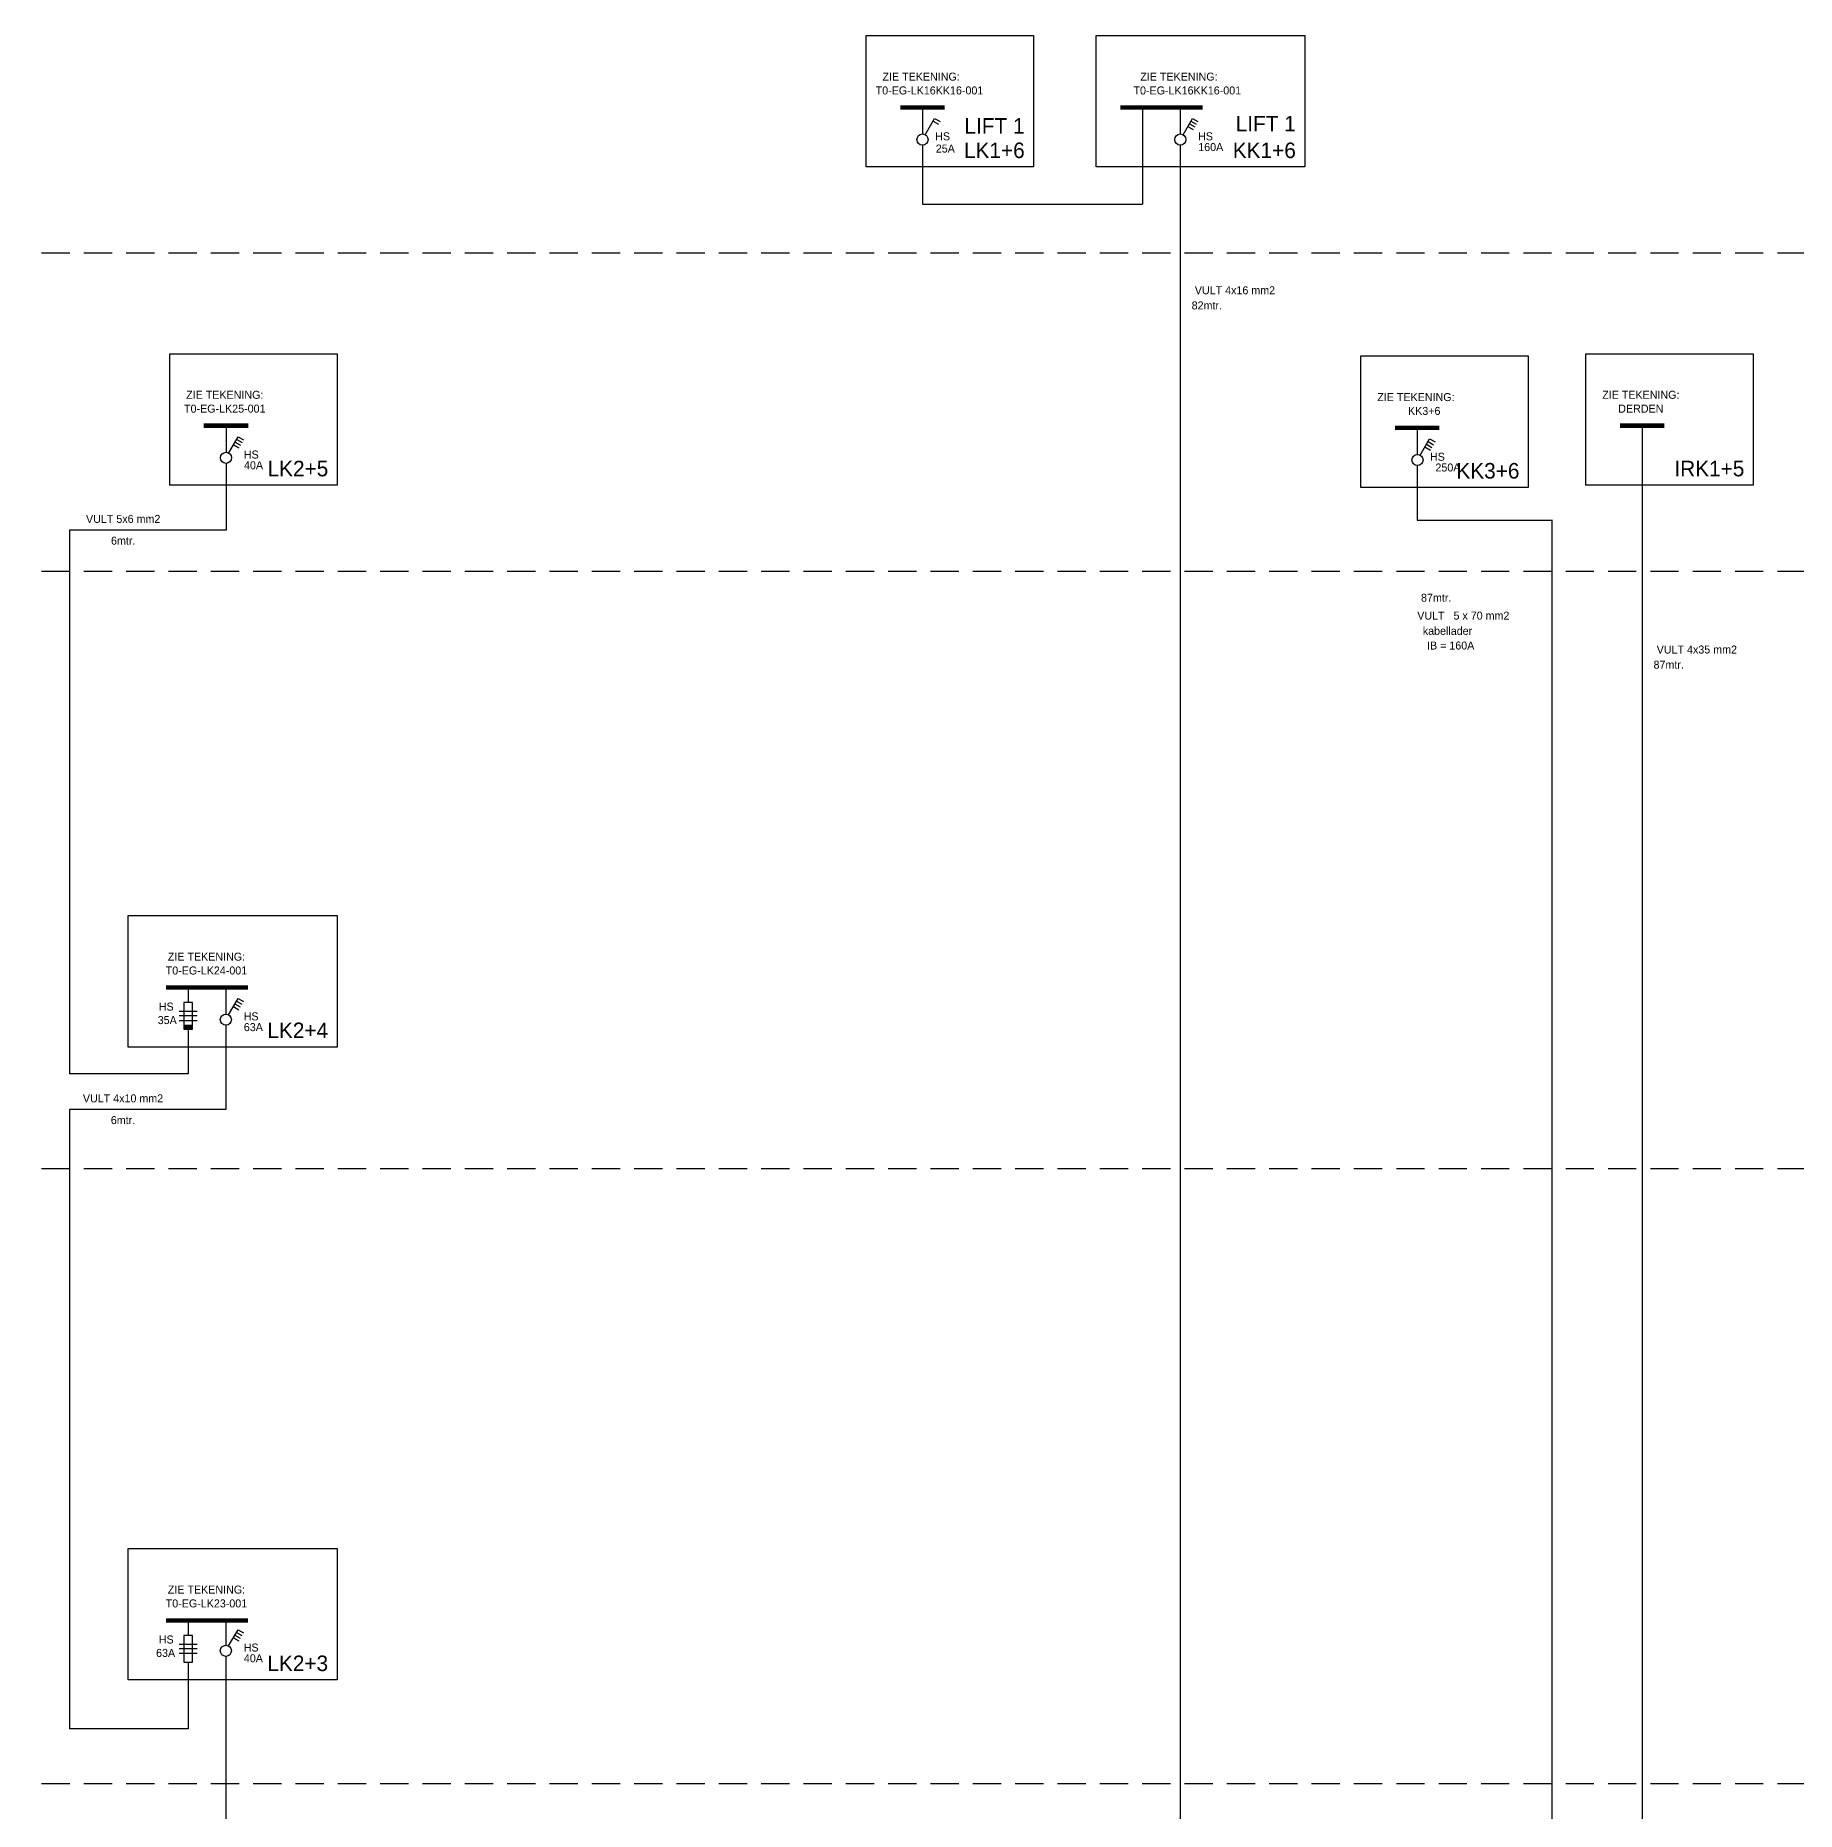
# Model space of a CAD drawing. Header units: millimetres. Extents: x 0 to 1470, y -33 to 858.
# Drawn here: x 370.1 to 766.3, y 458.4 to 858 of the extents above; entities that cross this region are included whole.
import ezdxf
from ezdxf.enums import TextEntityAlignment as Align

# ---------------------------------------------------------------- set-up
doc = ezdxf.new("R2010")
doc.units = ezdxf.units.MM
doc.linetypes.add('HIDDEN', pattern=[9.525, 6.35, -3.175])
doc.layers.get('0').update_dxf_attribs({"linetype": 'CONTINUOUS'})
for name, color, linetype in [('EL$1----', 3, 'CONTINUOUS'), ('EL$1----_HKL', 3, 'CONTINUOUS'), ('EL-62-BLK', 3, 'CONTINUOUS'), ('EL6311--', 3, 'CONTINUOUS')]:
    doc.layers.add(name, color=color, linetype=linetype)
doc.styles.add('BURO-018', font='BUROFONT.shx', dxfattribs={"height": 1.8})
doc.styles.add('BURO-025', font='BUROFONT.shx', dxfattribs={"height": 2.5})
doc.styles.add('BURO-035', font='BUROFONT.shx', dxfattribs={"height": 3.5})

# ---------------------------------------------------------------- blocks, each defined once
blk = doc.blocks.new('0721013F')
at = {"color": 0, "linetype": 'Continuous'}
for p, q in [((-2, -2), (2, -2)), ((-2, -3), (2, -3)), ((2, -4), (-2, -4))]:
    blk.add_line(p, q, dxfattribs=at)
blk = doc.blocks.new('072102B')
at = {"color": 0, "linetype": 'Continuous'}
for p, q in [((1, 0), (-1, 0)), ((-1, 0), (-1, -6)), ((1, -6), (1, 0)), ((-1, -6), (1, -6))]:
    blk.add_line(p, q, dxfattribs=at)
blk.add_solid([(1, -5), (1, -6), (-1, -5), (-1, -6)], dxfattribs=at)
at = {"color": 0, "linetype": 'Continuous', "style": 'BURO-018', "flags": 1}
for tag, p in [('E_ID', (0, 0)), ('E_MATCODE', (0, -5))]:
    blk.add_attdef(tag, p, '', height=1.8, dxfattribs=at)
at = {"color": 0, "linetype": 'Continuous', "style": 'BURO-018'}
blk.add_attdef('E_KODE', text='', height=1.8, dxfattribs=at).set_placement((-3, -3), align=Align.MIDDLE_RIGHT)
blk = doc.blocks.new('072101A')
at = {"color": 0, "linetype": 'Continuous'}
for p, q in [((1, 0), (-1, 0)), ((-1, 0), (-1, -6)), ((1, -6), (1, 0)), ((-1, -6), (1, -6))]:
    blk.add_line(p, q, dxfattribs=at)
at = {"color": 0, "linetype": 'Continuous', "style": 'BURO-018', "flags": 1}
for tag, p in [('E_ID', (0, 0)), ('E_MATCODE', (0, -5))]:
    blk.add_attdef(tag, p, '', height=1.8, dxfattribs=at)
at = {"color": 0, "linetype": 'Continuous', "style": 'BURO-018'}
blk.add_attdef('E_KODE', text='', height=1.8, dxfattribs=at).set_placement((-3, -3), align=Align.MIDDLE_RIGHT)
blk = doc.blocks.new('1114A3A')
at = {"color": 0, "linetype": 'Continuous'}
for p, q in [((0.62, 1.08), (2.74, 4.75)), ((2.39, 4.14), (3.6, 3.44)), ((2.74, 4.75), (3.95, 4.05)), ((1.69, 2.93), (2.9, 2.23)), ((2.04, 3.54), (3.25, 2.84))]:
    blk.add_line(p, q, dxfattribs=at)
blk.add_circle((0, 0), 1.25, dxfattribs=at)
at = {"color": 0, "linetype": 'Continuous', "style": 'BURO-018', "flags": 1}
for tag, p in [('E_ID', (0, 0.08)), ('E_MATCODE', (0, -4.92))]:
    blk.add_attdef(tag, p, '', height=1.8, dxfattribs=at)
at = {"color": 0, "linetype": 'Continuous', "style": 'BURO-018'}
blk.add_attdef('E_IGS', text='', height=1.8, dxfattribs=at).set_placement((3, 0.08), align=Align.MIDDLE_LEFT)
blk = doc.blocks.new('111404')
at = {"color": 0, "linetype": 'Continuous'}
for p, q in [((0.62, 1.08), (2.74, 4.75)), ((2.39, 4.14), (3.6, 3.44)), ((2.74, 4.75), (3.95, 4.05))]:
    blk.add_line(p, q, dxfattribs=at)
blk.add_circle((0, 0), 1.25, dxfattribs=at)
at = {"color": 0, "linetype": 'Continuous', "style": 'BURO-018', "flags": 1}
for tag, p in [('E_ID', (0, 0.08)), ('E_MATCODE', (0, -4.92))]:
    blk.add_attdef(tag, p, '', height=1.8, dxfattribs=at)
at = {"color": 0, "linetype": 'Continuous', "style": 'BURO-018'}
blk.add_attdef('E_IGS', text='', height=1.8, dxfattribs=at).set_placement((3, 0.08), align=Align.MIDDLE_LEFT)

msp = doc.modelspace()

# ---------------------------------------------------------------- linework, layer by layer
at = {"layer": 'EL$1----'}
for p, q in [((569.67, 841.38), (569.67, 835.8)), ((619.18, 841.38), (619.18, 820)), ((627.67, 841.38), (627.67, 835.8)), ((569.67, 833.3), (569.67, 820)), ((627.67, 833.3), (627.67, 825.14)), ((627.67, 825.14), (627.67, 11.18)), ((569.67, 820), (619.18, 820)), ((413, 769.78), (413, 764.2)), ((680.97, 769.28), (680.97, 763.7)), ((731.57, 769.78), (731.57, 764.2)), ((731.57, 769.78), (731.57, 35.46)), ((413, 761.7), (413, 753.54)), ((413, 761.7), (413, 746.7)), ((680.93, 761.21), (680.93, 748.95)), ((680.93, 748.95), (711.3, 748.95)), ((711.28, 749.01), (711.28, 35.46)), ((413, 746.7), (377.8, 746.7)), ((377.8, 746.7), (377.8, 624.38)), ((404.47, 643.38), (404.47, 640.38)), ((412.96, 643.38), (412.96, 637.8)), ((404.47, 634.38), (404.47, 624.38)), ((412.96, 635.3), (412.96, 627.14)), ((404.47, 624.38), (377.8, 624.38)), ((412.96, 627.14), (412.96, 616.33)), ((377.8, 616.33), (377.8, 476.97)), ((412.96, 616.33), (377.8, 616.33)), ((404.47, 500.97), (404.47, 497.97)), ((412.96, 501.37), (412.96, 495.79)), ((404.47, 491.97), (404.47, 476.97)), ((412.96, 493.29), (412.96, 484.74)), ((412.96, 484.74), (412.96, 35.46)), ((404.47, 476.97), (377.8, 476.97))]:
    msp.add_line(p, q, dxfattribs=at)
at = {"layer": 'EL$1----', "color": 1, "linetype": 'HIDDEN'}
for p, q in [((0, 809.06), (1470.38, 809.06)), ((0, 737.46), (1470.38, 737.46)), ((0, 603.06), (1470.38, 603.06)), ((0, 464.65), (1470.38, 464.65))]:
    msp.add_line(p, q, dxfattribs=at)
at = {"layer": 'EL$1----'}
for points in [[(594.67, 828.38), (556.98, 828.38), (556.98, 857.96), (594.67, 857.96)], [(655.67, 828.38), (608.71, 828.38), (608.71, 857.96), (655.67, 857.96)], [(438, 756.78), (400.32, 756.78), (400.32, 786.36), (438, 786.36)], [(705.97, 756.28), (668.29, 756.28), (668.29, 785.86), (705.97, 785.86)], [(756.57, 756.78), (718.89, 756.78), (718.89, 786.36), (756.57, 786.36)], [(437.96, 630.38), (391, 630.38), (391, 659.96), (437.96, 659.96)], [(437.96, 487.97), (391, 487.97), (391, 517.55), (437.96, 517.55)]]:
    msp.add_lwpolyline(points, close=True, dxfattribs=at)
at = {"layer": 'EL$1----', "const_width": 1}
for points in [[(564.67, 841.77), (574.67, 841.77)], [(614.18, 841.77), (632.67, 841.77)], [(408, 770.17), (418, 770.17)], [(675.97, 769.67), (685.97, 769.67)], [(726.57, 770.17), (736.57, 770.17)], [(399.47, 643.77), (417.96, 643.77)], [(399.47, 501.37), (417.96, 501.37)]]:
    msp.add_lwpolyline(points, dxfattribs=at)

# ---------------------------------------------------------------- block references
at = {"layer": 'EL$1----'}
ref = msp.add_blockref('111404', (569.67, 834.55), dxfattribs=at)
ref.add_attrib('E_IGS', '25A', dxfattribs={"layer": '0', "color": 1, "linetype": 'Continuous', "height": 1.8, "style": 'BURO-018'}).set_placement((572.67, 832.52), align=Align.MIDDLE_LEFT)
ref = msp.add_blockref('072102B', (404.47, 640.38), dxfattribs=at)
ref.add_attrib('E_KODE', '35A', dxfattribs={"layer": '0', "color": 1, "linetype": 'Continuous', "height": 1.8, "style": 'BURO-018'}).set_placement((401.91, 636.44), align=Align.MIDDLE_RIGHT)
at = {"layer": 'EL$1----', "xscale": -1}
for p in [(404.47, 640.38), (404.47, 497.97)]:
    msp.add_blockref('0721013F', p, dxfattribs=at)
at = {"layer": 'EL$1----'}
ref = msp.add_blockref('072101A', (404.47, 497.97), dxfattribs=at)
ref.add_attrib('E_KODE', '63A', dxfattribs={"layer": '0', "color": 1, "linetype": 'Continuous', "height": 1.8, "style": 'BURO-018'}).set_placement((401.54, 494.06), align=Align.MIDDLE_RIGHT)
at = {"layer": 'EL6311--'}
ref = msp.add_blockref('1114A3A', (627.67, 834.55), dxfattribs=at)
ref.add_attrib('E_IGS', '160A', dxfattribs={"layer": '0', "color": 1, "linetype": 'Continuous', "height": 1.8, "style": 'BURO-018'}).set_placement((631.71, 832.86), align=Align.MIDDLE_LEFT)
ref = msp.add_blockref('1114A3A', (413, 762.95), dxfattribs=at)
ref.add_attrib('E_IGS', '40A', dxfattribs={"layer": '0', "color": 1, "linetype": 'Continuous', "height": 1.8, "style": 'BURO-018'}).set_placement((417.04, 761.27), align=Align.MIDDLE_LEFT)
ref = msp.add_blockref('1114A3A', (681.03, 762.46), dxfattribs=at)
ref.add_attrib('E_IGS', '250A', dxfattribs={"layer": '0', "color": 1, "linetype": 'Continuous', "height": 1.8, "style": 'BURO-018'}).set_placement((685.07, 760.77), align=Align.MIDDLE_LEFT)
ref = msp.add_blockref('1114A3A', (412.96, 636.55), dxfattribs=at)
ref.add_attrib('E_IGS', '63A', dxfattribs={"layer": '0', "color": 1, "linetype": 'Continuous', "height": 1.8, "style": 'BURO-018'}).set_placement((417, 634.86), align=Align.MIDDLE_LEFT)
ref = msp.add_blockref('1114A3A', (412.96, 494.54), dxfattribs=at)
ref.add_attrib('E_IGS', '40A', dxfattribs={"layer": '0', "color": 1, "linetype": 'Continuous', "height": 1.8, "style": 'BURO-018'}).set_placement((417, 492.86), align=Align.MIDDLE_LEFT)

# ---------------------------------------------------------------- texts
at = {"layer": 'EL$1----', "color": 1, "style": 'BURO-018'}
for p in [(572.53, 834.38), (631.67, 834.38), (417, 762.78), (683.84, 762.28), (397.87, 638.58), (416.96, 636.38), (397.87, 496.18), (416.96, 494.37)]:
    msp.add_text('HS', height=1.8, dxfattribs=at).set_placement(p)
at = {"layer": 'EL$1----_HKL', "color": 1, "style": 'BURO-018'}
msp.add_text('VULT   5 x 70 mm2', height=1.8, dxfattribs=at).set_placement((680.98, 726.54))
at = {"layer": 'EL-62-BLK', "color": 1, "style": 'BURO-018'}
for s, p in [('ZIE TEKENING:', (569.37, 848.71)), ('ZIE TEKENING:', (627.37, 848.71)), ('T0-EG-LK16KK16-001', (571.25, 845.6)), ('T0-EG-LK16KK16-001', (629.25, 845.6)), ('ZIE TEKENING:', (412.71, 777.12)), ('ZIE TEKENING:', (680.68, 776.61)), ('ZIE TEKENING:', (731.28, 777.12)), ('T0-EG-LK25-001', (412.71, 774.01)), ('KK3+6', (682.55, 773.5)), ('DERDEN', (731.28, 774.01)), ('ZIE TEKENING:', (408.59, 650.71)), ('T0-EG-LK24-001', (408.59, 647.6)), ('ZIE TEKENING:', (408.59, 508.31)), ('T0-EG-LK23-001', (408.59, 505.2))]:
    msp.add_text(s, height=1.8, dxfattribs=at).set_placement(p, align=Align.MIDDLE)
at = {"layer": 'EL-62-BLK', "color": 4, "style": 'BURO-035'}
for s, p in [('LIFT 1', (592.64, 835.87)), ('LIFT 1', (653.66, 836.38)), ('LK1+6', (592.67, 830.38)), ('KK1+6', (653.67, 830.38)), ('LK2+5', (436, 758.78)), ('KK3+6', (703.97, 758.28)), ('IRK1+5', (754.57, 758.78)), ('LK2+4', (435.96, 632.38)), ('LK2+3', (435.96, 489.97))]:
    msp.add_text(s, height=3.5, dxfattribs=at).set_placement(p, align=Align.RIGHT)
at = {"layer": 'EL-62-BLK', "color": 1, "style": 'BURO-025'}
for s, p in [('VULT 4x16 mm2', (639.97, 800.64)), ('82mtr.', (633.64, 797.23)), ('VULT 5x6 mm2', (389.86, 749.2)), ('6mtr.', (389.86, 744.3)), ('87mtr.', (685.24, 731.47)), ('kabellader', (687.78, 724.01)), ('IB = 160A', (688.5, 720.71)), ('VULT 4x35 mm2', (743.88, 719.81)), ('87mtr.', (737.55, 716.4)), ('VULT 4x10 mm2', (389.82, 618.83)), ('6mtr.', (389.82, 613.94))]:
    msp.add_text(s, height=1.8, dxfattribs=at).set_placement(p, align=Align.MIDDLE_CENTER)

doc.saveas('drawing.dxf')
